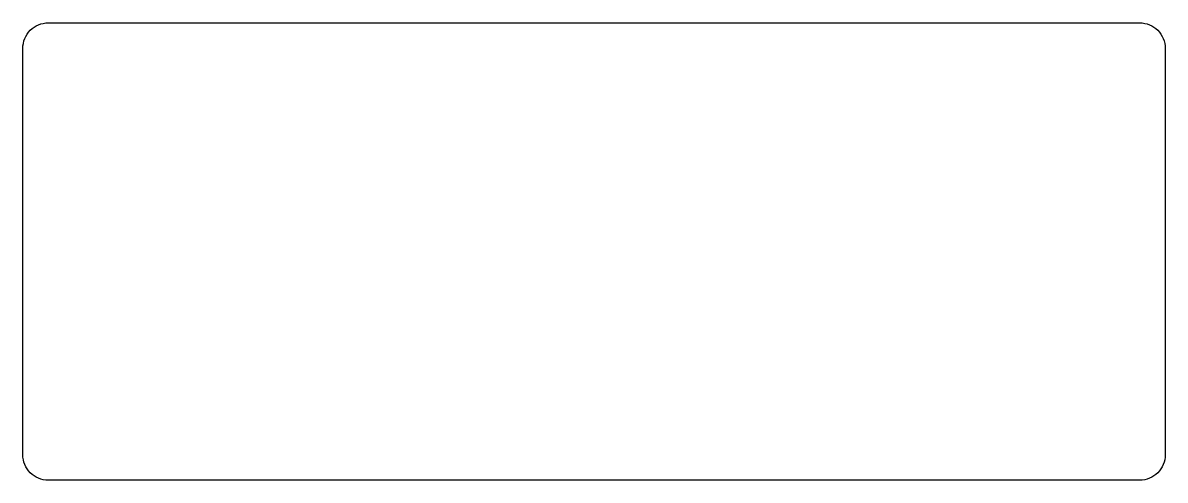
# Model space of a CAD drawing. Header units: millimetres. Extents: x 261 to 396, y 418 to 472.
import ezdxf

# ---------------------------------------------------------------- set-up
doc = ezdxf.new("R2010")
doc.units = ezdxf.units.MM
doc.layers.get('0').update_dxf_attribs({"linetype": 'CONTINUOUS'})

msp = doc.modelspace()

# ---------------------------------------------------------------- linework, layer by layer
msp.add_lwpolyline([(395.6, 420.74, -0.414214), (392.6, 417.74), (264.01, 417.74, -0.414214), (261.01, 420.74), (261.01, 468.61, -0.414214), (264.01, 471.61), (392.6, 471.61, -0.414214), (395.6, 468.61)], format="xyb", close=True)
msp.add_lwpolyline([(395.6, 420.74, -0.414214), (392.6, 417.74), (264.01, 417.74, -0.414214), (261.01, 420.74), (261.01, 468.61, -0.414214), (264.01, 471.61), (392.6, 471.61, -0.414214), (395.6, 468.61)], format="xyb", close=True)

doc.saveas('drawing.dxf')
